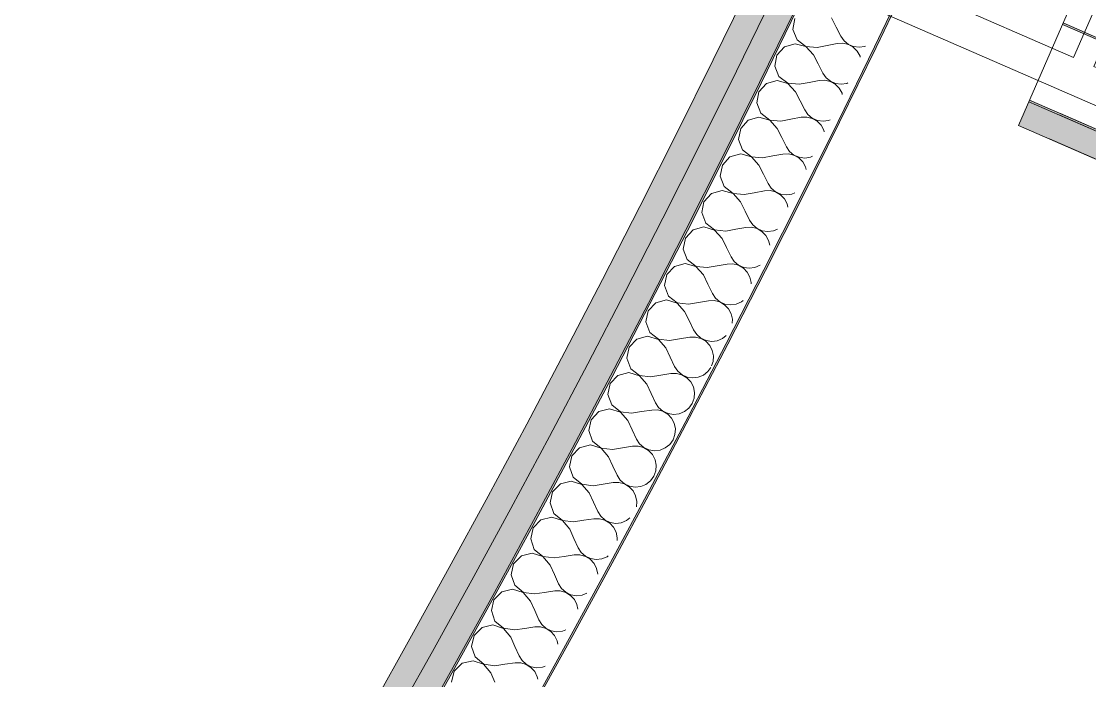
# Model space of a CAD drawing. Header units: millimetres. Extents: x -50172 to 90294, y -80883 to 956680.
# Drawn here: x -20640 to -20018, y -47037 to -46654 of the extents above; entities that cross this region are included whole.
import ezdxf

# ---------------------------------------------------------------- set-up
doc = ezdxf.new("R2010")
doc.units = ezdxf.units.MM
doc.header["$MEASUREMENT"] = 0
doc.linetypes.add('Dashed', pattern=[564.444447, 282.222223, -282.222223])
for name, color, linetype in [('A-25-M_Wall_Int', 7, 'Continuous'), ('COLUMN.IFC Import', 7, 'Continuous'), ('New_A-25-M_Wall_Int', 7, 'Continuous')]:
    doc.layers.add(name, color=color, linetype=linetype)
for name, color, linetype, lineweight in [('A-25-M_Wall_Int_Pen_No__1', 7, 'Continuous', 13), ('COLUMN.IFC Import_Pen_No__2', 8, 'Continuous', 15), ('New_A-25-M_Wall_Int_Pen_No__1', 7, 'Continuous', 13), ('New_A-25-M_Wall_Int_Pen_No__150', 7, 'Continuous', 0), ('New_A-35-M_FFE_Sanitary_Pen_No__1', 7, 'Continuous', 13)]:
    doc.layers.add(name, color=color, linetype=linetype, lineweight=lineweight)
for name, color, linetype, lineweight, true_color in [('A-25-M_Wall_Int_Pen_No__107', 7, 'Continuous', 15, 0xa6a6a6), ('A-25-M_Wall_Int_Pen_No__81', 7, 'Continuous', 20, 0x6a6a6a), ('New_A-25-M_Wall_Int_Pen_No__107', 7, 'Continuous', 15, 0xa6a6a6), ('New_A-25-M_Wall_Int_Pen_No__81', 7, 'Continuous', 20, 0x6a6a6a)]:
    doc.layers.add(name, color=color, linetype=linetype, lineweight=lineweight, true_color=true_color)

# ---------------------------------------------------------------- blocks, each defined once
blk = doc.blocks.new('*X416')
at = {"layer": 'New_A-25-M_Wall_Int_Pen_No__150', "linetype": 'Continuous'}
for p, q in [((-20189.53, -46651.85), (-20190.67, -46658.26)), ((-20168.23, -46651.6), (-20165.51, -46656.89)), ((-20190.67, -46658.26), (-20188.27, -46664.31)), ((-20165.51, -46656.89), (-20162.79, -46662.2)), ((-20188.27, -46664.31), (-20183.06, -46668.2)), ((-20162.79, -46662.2), (-20160.9, -46664.89)), ((-20160.9, -46664.89), (-20158.35, -46666.96)), ((-20195.62, -46668.4), (-20199.97, -46673.24)), ((-20189.38, -46666.57), (-20195.62, -46668.4)), ((-20183.1, -46668.28), (-20189.38, -46666.57)), ((-20178.67, -46673.05), (-20183.1, -46668.28)), ((-20183.06, -46668.2), (-20176.58, -46668.76)), ((-20176.58, -46668.76), (-20170.73, -46667.63)), ((-20170.73, -46667.63), (-20164.88, -46666.49)), ((-20161.59, -46666.32), (-20164.88, -46666.49)), ((-20158.39, -46667.05), (-20161.59, -46666.32)), ((-20155.51, -46668.62), (-20158.39, -46667.05)), ((-20158.35, -46666.96), (-20155.33, -46668.25)), ((-20153.17, -46670.93), (-20155.51, -46668.62)), ((-20155.33, -46668.25), (-20152.07, -46668.66)), ((-20151.56, -46673.8), (-20153.17, -46670.93)), ((-20152.07, -46668.66), (-20148.82, -46668.16)), ((-20148.82, -46668.16), (-20148.38, -46667.96)), ((-20199.97, -46673.24), (-20201.13, -46679.64)), ((-20178.67, -46673.05), (-20175.96, -46678.36)), ((-20175.96, -46678.36), (-20173.26, -46683.67)), ((-20151.43, -46674.31), (-20151.56, -46673.8)), ((-20201.13, -46679.64), (-20198.75, -46685.7)), ((-20173.26, -46683.67), (-20171.38, -46686.36)), ((-20206.11, -46689.77), (-20210.48, -46694.59)), ((-20199.86, -46687.95), (-20206.11, -46689.77)), ((-20193.59, -46689.69), (-20199.86, -46687.95)), ((-20198.75, -46685.7), (-20193.55, -46689.6)), ((-20189.18, -46694.47), (-20193.59, -46689.69)), ((-20193.55, -46689.6), (-20187.07, -46690.19)), ((-20187.07, -46690.19), (-20181.22, -46689.07)), ((-20181.22, -46689.07), (-20175.36, -46687.96)), ((-20172.08, -46687.79), (-20175.36, -46687.96)), ((-20168.88, -46688.53), (-20172.08, -46687.79)), ((-20171.38, -46686.36), (-20168.84, -46688.44)), ((-20166, -46690.12), (-20168.88, -46688.53)), ((-20168.84, -46688.44), (-20165.82, -46689.74)), ((-20163.67, -46692.43), (-20166, -46690.12)), ((-20165.82, -46689.74), (-20162.56, -46690.17)), ((-20162.56, -46690.17), (-20159.31, -46689.68)), ((-20159.31, -46689.68), (-20158.71, -46689.4)), ((-20210.48, -46694.59), (-20211.66, -46700.99)), ((-20189.18, -46694.47), (-20186.49, -46699.78)), ((-20162.07, -46695.3), (-20163.67, -46692.43)), ((-20161.9, -46696.02), (-20162.07, -46695.3)), ((-20211.66, -46700.99), (-20209.3, -46707.05)), ((-20186.49, -46699.78), (-20183.8, -46705.1)), ((-20210.42, -46709.3), (-20216.67, -46711.1)), ((-20204.15, -46711.06), (-20210.42, -46709.3)), ((-20209.3, -46707.05), (-20204.11, -46710.98)), ((-20191.78, -46710.49), (-20185.92, -46709.39)), ((-20182.63, -46709.23), (-20185.92, -46709.39)), ((-20183.8, -46705.1), (-20181.93, -46707.81)), ((-20179.44, -46709.98), (-20182.63, -46709.23)), ((-20181.93, -46707.81), (-20179.39, -46709.89)), ((-20221.05, -46715.91), (-20222.25, -46722.3)), ((-20216.67, -46711.1), (-20221.05, -46715.91)), ((-20199.75, -46715.85), (-20204.15, -46711.06)), ((-20204.11, -46710.98), (-20197.63, -46711.58)), ((-20199.75, -46715.85), (-20197.08, -46721.18)), ((-20197.63, -46711.58), (-20191.78, -46710.49)), ((-20176.57, -46711.58), (-20179.44, -46709.98)), ((-20179.39, -46709.89), (-20176.38, -46711.2)), ((-20174.24, -46713.9), (-20176.57, -46711.58)), ((-20176.38, -46711.2), (-20173.12, -46711.64)), ((-20172.64, -46716.78), (-20174.24, -46713.9)), ((-20173.12, -46711.64), (-20169.87, -46711.16)), ((-20169.87, -46711.16), (-20169, -46710.76)), ((-20197.08, -46721.18), (-20194.41, -46726.51)), ((-20172.4, -46717.83), (-20172.64, -46716.78)), ((-20222.25, -46722.3), (-20219.92, -46728.37)), ((-20219.92, -46728.37), (-20214.74, -46732.31)), ((-20194.41, -46726.51), (-20192.55, -46729.22)), ((-20227.3, -46732.4), (-20231.69, -46737.19)), ((-20221.04, -46730.62), (-20227.3, -46732.4)), ((-20214.78, -46732.4), (-20221.04, -46730.62)), ((-20210.4, -46737.21), (-20214.78, -46732.4)), ((-20214.74, -46732.31), (-20208.26, -46732.94)), ((-20208.26, -46732.94), (-20202.4, -46731.86)), ((-20202.4, -46731.86), (-20196.54, -46730.78)), ((-20193.26, -46730.64), (-20196.54, -46730.78)), ((-20190.06, -46731.4), (-20193.26, -46730.64)), ((-20192.55, -46729.22), (-20190.02, -46731.31)), ((-20187.2, -46733), (-20190.06, -46731.4)), ((-20190.02, -46731.31), (-20187.01, -46732.63)), ((-20184.88, -46735.33), (-20187.2, -46733)), ((-20187.01, -46732.63), (-20183.75, -46733.07)), ((-20183.75, -46733.07), (-20180.5, -46732.61)), ((-20180.5, -46732.61), (-20179.25, -46732.05)), ((-20231.69, -46737.19), (-20232.92, -46743.58)), ((-20210.4, -46737.21), (-20207.74, -46742.54)), ((-20183.29, -46738.22), (-20184.88, -46735.33)), ((-20182.94, -46739.72), (-20183.29, -46738.22)), ((-20232.92, -46743.58), (-20230.6, -46749.66)), ((-20207.74, -46742.54), (-20205.09, -46747.88)), ((-20231.73, -46751.91), (-20238, -46753.66)), ((-20225.48, -46753.71), (-20231.73, -46751.91)), ((-20230.6, -46749.66), (-20225.43, -46753.62)), ((-20218.96, -46754.27), (-20213.1, -46753.21)), ((-20213.1, -46753.21), (-20207.23, -46752.15)), ((-20203.95, -46752.01), (-20207.23, -46752.15)), ((-20205.09, -46747.88), (-20203.23, -46750.59)), ((-20200.75, -46752.78), (-20203.95, -46752.01)), ((-20203.23, -46750.59), (-20200.71, -46752.69)), ((-20197.89, -46754.39), (-20200.75, -46752.78)), ((-20200.71, -46752.69), (-20197.71, -46754.02)), ((-20191.19, -46754.02), (-20189.46, -46753.25)), ((-20242.41, -46758.44), (-20243.65, -46764.83)), ((-20238, -46753.66), (-20242.41, -46758.44)), ((-20221.11, -46758.53), (-20225.48, -46753.71)), ((-20225.43, -46753.62), (-20218.96, -46754.27)), ((-20221.11, -46758.53), (-20218.47, -46763.87)), ((-20195.59, -46756.73), (-20197.89, -46754.39)), ((-20197.71, -46754.02), (-20194.45, -46754.48)), ((-20194.01, -46759.62), (-20195.59, -46756.73)), ((-20194.45, -46754.48), (-20191.19, -46754.02)), ((-20243.65, -46764.83), (-20241.35, -46770.92)), ((-20218.47, -46763.87), (-20215.83, -46769.21)), ((-20193.53, -46761.7), (-20194.01, -46759.62)), ((-20241.35, -46770.92), (-20236.2, -46774.89)), ((-20215.83, -46769.21), (-20213.99, -46771.93)), ((-20213.99, -46771.93), (-20211.47, -46774.04)), ((-20248.76, -46774.89), (-20253.18, -46779.66)), ((-20242.49, -46773.16), (-20248.76, -46774.89)), ((-20236.24, -46774.98), (-20242.49, -46773.16)), ((-20231.88, -46779.81), (-20236.24, -46774.98)), ((-20236.2, -46774.89), (-20229.72, -46775.56)), ((-20229.72, -46775.56), (-20223.86, -46774.52)), ((-20223.86, -46774.52), (-20217.99, -46773.48)), ((-20214.71, -46773.35), (-20217.99, -46773.48)), ((-20211.51, -46774.13), (-20214.71, -46773.35)), ((-20208.66, -46775.75), (-20211.51, -46774.13)), ((-20211.47, -46774.04), (-20208.47, -46775.38)), ((-20206.36, -46778.1), (-20208.66, -46775.75)), ((-20208.47, -46775.38), (-20205.22, -46775.85)), ((-20204.79, -46780.99), (-20206.36, -46778.1)), ((-20205.22, -46775.85), (-20201.96, -46775.4)), ((-20201.96, -46775.4), (-20199.64, -46774.38)), ((-20253.18, -46779.66), (-20254.44, -46786.04)), ((-20231.88, -46779.81), (-20229.26, -46785.16)), ((-20204.16, -46783.78), (-20204.79, -46780.99)), ((-20254.44, -46786.04), (-20252.17, -46792.14)), ((-20229.26, -46785.16), (-20226.65, -46790.51)), ((-20226.65, -46790.51), (-20224.81, -46793.24)), ((-20259.59, -46796.09), (-20264.03, -46800.84)), ((-20253.31, -46794.37), (-20259.59, -46796.09)), ((-20247.07, -46796.21), (-20253.31, -46794.37)), ((-20252.17, -46792.14), (-20247.03, -46796.13)), ((-20242.73, -46801.06), (-20247.07, -46796.21)), ((-20247.03, -46796.13), (-20240.56, -46796.81)), ((-20240.56, -46796.81), (-20234.69, -46795.79)), ((-20234.69, -46795.79), (-20228.82, -46794.77)), ((-20225.53, -46794.66), (-20228.82, -46794.77)), ((-20222.34, -46795.44), (-20225.53, -46794.66)), ((-20224.81, -46793.24), (-20222.3, -46795.36)), ((-20219.49, -46797.08), (-20222.34, -46795.44)), ((-20222.3, -46795.36), (-20219.3, -46796.71)), ((-20219.3, -46796.71), (-20216.05, -46797.18)), ((-20216.05, -46797.18), (-20212.79, -46796.74)), ((-20212.79, -46796.74), (-20209.78, -46795.43)), ((-20264.03, -46800.84), (-20265.31, -46807.22)), ((-20242.73, -46801.06), (-20240.13, -46806.42)), ((-20217.2, -46799.43), (-20219.49, -46797.08)), ((-20215.64, -46802.33), (-20217.2, -46799.43)), ((-20214.93, -46805.54), (-20215.64, -46802.33)), ((-20265.31, -46807.22), (-20263.05, -46813.32)), ((-20240.13, -46806.42), (-20237.53, -46811.78)), ((-20214.97, -46806.2), (-20214.93, -46805.54)), ((-20263.05, -46813.32), (-20257.93, -46817.33)), ((-20237.53, -46811.78), (-20235.7, -46814.51)), ((-20235.7, -46814.51), (-20233.19, -46816.64)), ((-20270.49, -46817.25), (-20274.94, -46821.99)), ((-20264.21, -46815.56), (-20270.49, -46817.25)), ((-20257.97, -46817.41), (-20264.21, -46815.56)), ((-20253.64, -46822.28), (-20257.97, -46817.41)), ((-20257.93, -46817.33), (-20251.46, -46818.04)), ((-20251.46, -46818.04), (-20245.58, -46817.04)), ((-20245.58, -46817.04), (-20239.71, -46816.03)), ((-20236.42, -46815.93), (-20239.71, -46816.03)), ((-20233.24, -46816.72), (-20236.42, -46815.93)), ((-20230.39, -46818.37), (-20233.24, -46816.72)), ((-20233.19, -46816.64), (-20230.2, -46818)), ((-20228.11, -46820.73), (-20230.39, -46818.37)), ((-20230.2, -46818), (-20226.95, -46818.48)), ((-20226.56, -46823.63), (-20228.11, -46820.73)), ((-20226.95, -46818.48), (-20223.69, -46818.05)), ((-20223.69, -46818.05), (-20220.66, -46816.75)), ((-20220.66, -46816.75), (-20219.65, -46815.92)), ((-20274.94, -46821.99), (-20276.24, -46828.36)), ((-20253.64, -46822.28), (-20251.06, -46827.64)), ((-20251.06, -46827.64), (-20248.47, -46833.01)), ((-20225.86, -46826.85), (-20226.56, -46823.63)), ((-20226, -46829.1), (-20225.86, -46826.85)), ((-20276.24, -46828.36), (-20274, -46834.47)), ((-20248.47, -46833.01), (-20246.65, -46835.75)), ((-20281.45, -46838.38), (-20285.92, -46843.11)), ((-20275.17, -46836.7), (-20281.45, -46838.38)), ((-20268.94, -46838.58), (-20275.17, -46836.7)), ((-20274, -46834.47), (-20268.89, -46838.5)), ((-20264.63, -46843.46), (-20268.94, -46838.58)), ((-20268.89, -46838.5), (-20262.42, -46839.22)), ((-20262.42, -46839.22), (-20256.55, -46838.24)), ((-20256.55, -46838.24), (-20250.67, -46837.25)), ((-20247.39, -46837.16), (-20250.67, -46837.25)), ((-20244.2, -46837.97), (-20247.39, -46837.16)), ((-20246.65, -46835.75), (-20244.16, -46837.88)), ((-20241.36, -46839.62), (-20244.2, -46837.97)), ((-20244.16, -46837.88), (-20241.17, -46839.25)), ((-20239.08, -46841.99), (-20241.36, -46839.62)), ((-20241.17, -46839.25), (-20237.92, -46839.75)), ((-20237.92, -46839.75), (-20234.66, -46839.33)), ((-20234.66, -46839.33), (-20231.63, -46838.04)), ((-20231.63, -46838.04), (-20229.45, -46836.27)), ((-20285.92, -46843.11), (-20287.24, -46849.47)), ((-20264.63, -46843.46), (-20262.06, -46848.83)), ((-20237.54, -46844.9), (-20239.08, -46841.99)), ((-20236.85, -46848.12), (-20237.54, -46844.9)), ((-20287.24, -46849.47), (-20285.02, -46855.59)), ((-20262.06, -46848.83), (-20259.49, -46854.21)), ((-20237.99, -46853.99), (-20237.07, -46851.41)), ((-20237.07, -46851.41), (-20236.85, -46848.12)), ((-20286.19, -46857.82), (-20292.48, -46859.47)), ((-20279.97, -46859.71), (-20286.19, -46857.82)), ((-20285.02, -46855.59), (-20279.92, -46859.63)), ((-20267.58, -46859.41), (-20261.7, -46858.45)), ((-20258.41, -46858.36), (-20261.7, -46858.45)), ((-20259.49, -46854.21), (-20257.68, -46856.95)), ((-20255.23, -46859.18), (-20258.41, -46858.36)), ((-20257.68, -46856.95), (-20255.19, -46859.1)), ((-20242.66, -46859.29), (-20240.09, -46857.22)), ((-20240.09, -46857.22), (-20238.38, -46854.82)), ((-20296.97, -46864.18), (-20298.31, -46870.55)), ((-20292.48, -46859.47), (-20296.97, -46864.18)), ((-20275.67, -46864.6), (-20279.97, -46859.71)), ((-20279.92, -46859.63), (-20273.46, -46860.38)), ((-20275.67, -46864.6), (-20273.12, -46869.99)), ((-20273.46, -46860.38), (-20267.58, -46859.41)), ((-20252.4, -46860.84), (-20255.23, -46859.18)), ((-20255.19, -46859.1), (-20252.21, -46860.47)), ((-20250.13, -46863.22), (-20252.4, -46860.84)), ((-20252.21, -46860.47), (-20248.96, -46860.98)), ((-20248.59, -46866.13), (-20250.13, -46863.22)), ((-20248.96, -46860.98), (-20245.69, -46860.57)), ((-20245.69, -46860.57), (-20242.66, -46859.29)), ((-20298.31, -46870.55), (-20296.11, -46876.67)), ((-20273.12, -46869.99), (-20270.57, -46875.37)), ((-20247.91, -46869.35), (-20248.59, -46866.13)), ((-20248.14, -46872.64), (-20247.91, -46869.35)), ((-20296.11, -46876.67), (-20291.02, -46880.73)), ((-20270.57, -46875.37), (-20268.77, -46878.12)), ((-20251.18, -46878.44), (-20249.26, -46875.75)), ((-20249.26, -46875.75), (-20248.14, -46872.64)), ((-20303.58, -46880.53), (-20308.08, -46885.23)), ((-20297.29, -46878.89), (-20303.58, -46880.53)), ((-20291.07, -46880.81), (-20297.29, -46878.89)), ((-20286.79, -46885.71), (-20291.07, -46880.81)), ((-20291.02, -46880.73), (-20284.56, -46881.5)), ((-20284.56, -46881.5), (-20278.68, -46880.55)), ((-20278.68, -46880.55), (-20272.8, -46879.6)), ((-20269.51, -46879.53), (-20272.8, -46879.6)), ((-20266.33, -46880.36), (-20269.51, -46879.53)), ((-20268.77, -46878.12), (-20266.29, -46880.27)), ((-20263.5, -46882.03), (-20266.33, -46880.36)), ((-20266.29, -46880.27), (-20263.31, -46881.66)), ((-20261.24, -46884.41), (-20263.5, -46882.03)), ((-20263.31, -46881.66), (-20260.06, -46882.17)), ((-20260.06, -46882.17), (-20256.8, -46881.78)), ((-20256.8, -46881.78), (-20253.76, -46880.5)), ((-20253.76, -46880.5), (-20251.18, -46878.44)), ((-20308.08, -46885.23), (-20309.44, -46891.59)), ((-20286.79, -46885.71), (-20284.25, -46891.11)), ((-20259.71, -46887.32), (-20261.24, -46884.41)), ((-20259.04, -46890.55), (-20259.71, -46887.32)), ((-20309.44, -46891.59), (-20307.26, -46897.72)), ((-20284.25, -46891.11), (-20281.72, -46896.5)), ((-20260.41, -46896.95), (-20259.28, -46893.84)), ((-20259.28, -46893.84), (-20259.04, -46890.55)), ((-20314.75, -46901.55), (-20319.26, -46906.24)), ((-20308.45, -46899.94), (-20314.75, -46901.55)), ((-20302.23, -46901.87), (-20308.45, -46899.94)), ((-20307.26, -46897.72), (-20302.19, -46901.79)), ((-20297.97, -46906.79), (-20302.23, -46901.87)), ((-20302.19, -46901.79), (-20295.73, -46902.58)), ((-20295.73, -46902.58), (-20289.84, -46901.65)), ((-20289.84, -46901.65), (-20283.96, -46900.72)), ((-20280.67, -46900.66), (-20283.96, -46900.72)), ((-20281.72, -46896.5), (-20279.93, -46899.25)), ((-20277.5, -46901.5), (-20280.67, -46900.66)), ((-20279.93, -46899.25), (-20277.45, -46901.41)), ((-20274.67, -46903.18), (-20277.5, -46901.5)), ((-20277.45, -46901.41), (-20274.48, -46902.81)), ((-20267.97, -46902.95), (-20264.92, -46901.68)), ((-20264.92, -46901.68), (-20262.34, -46899.63)), ((-20262.34, -46899.63), (-20260.41, -46896.95)), ((-20319.26, -46906.24), (-20320.64, -46912.59)), ((-20297.97, -46906.79), (-20295.45, -46912.19)), ((-20272.42, -46905.57), (-20274.67, -46903.18)), ((-20274.48, -46902.81), (-20271.23, -46903.33)), ((-20270.9, -46908.49), (-20272.42, -46905.57)), ((-20271.23, -46903.33), (-20267.97, -46902.95)), ((-20270.24, -46911.71), (-20270.9, -46908.49)), ((-20320.64, -46912.59), (-20318.48, -46918.73)), ((-20295.45, -46912.19), (-20292.94, -46917.59)), ((-20270.49, -46915.01), (-20270.24, -46911.71)), ((-20319.67, -46920.94), (-20325.98, -46922.54)), ((-20313.47, -46922.9), (-20319.67, -46920.94)), ((-20318.48, -46918.73), (-20313.42, -46922.81)), ((-20292.94, -46917.59), (-20291.15, -46920.35)), ((-20291.15, -46920.35), (-20288.68, -46922.52)), ((-20276.16, -46922.83), (-20273.56, -46920.78)), ((-20273.56, -46920.78), (-20271.63, -46918.11)), ((-20271.63, -46918.11), (-20270.49, -46915.01)), ((-20330.51, -46927.21), (-20331.91, -46933.56)), ((-20325.98, -46922.54), (-20330.51, -46927.21)), ((-20309.22, -46927.83), (-20313.47, -46922.9)), ((-20313.42, -46922.81), (-20306.96, -46923.63)), ((-20306.96, -46923.63), (-20301.08, -46922.72)), ((-20301.08, -46922.72), (-20295.19, -46921.8)), ((-20291.9, -46921.75), (-20295.19, -46921.8)), ((-20288.73, -46922.6), (-20291.9, -46921.75)), ((-20285.91, -46924.29), (-20288.73, -46922.6)), ((-20288.68, -46922.52), (-20285.71, -46923.92)), ((-20283.66, -46926.69), (-20285.91, -46924.29)), ((-20285.71, -46923.92), (-20282.47, -46924.46)), ((-20282.16, -46929.61), (-20283.66, -46926.69)), ((-20282.47, -46924.46), (-20279.2, -46924.08)), ((-20279.2, -46924.08), (-20276.16, -46922.83)), ((-20331.91, -46933.56), (-20329.77, -46939.7)), ((-20309.22, -46927.83), (-20306.72, -46933.24)), ((-20306.72, -46933.24), (-20304.22, -46938.65)), ((-20281.51, -46932.84), (-20282.16, -46929.61)), ((-20281.74, -46935.87), (-20281.51, -46932.84)), ((-20329.77, -46939.7), (-20324.72, -46943.81)), ((-20304.22, -46938.65), (-20302.44, -46941.41)), ((-20337.28, -46943.49), (-20341.82, -46948.14)), ((-20330.97, -46941.91), (-20337.28, -46943.49)), ((-20324.77, -46943.89), (-20330.97, -46941.91)), ((-20320.53, -46948.83), (-20324.77, -46943.89)), ((-20324.72, -46943.81), (-20318.27, -46944.64)), ((-20318.27, -46944.64), (-20312.38, -46943.75)), ((-20312.38, -46943.75), (-20306.48, -46942.85)), ((-20303.2, -46942.81), (-20306.48, -46942.85)), ((-20300.03, -46943.67), (-20303.2, -46942.81)), ((-20302.44, -46941.41), (-20299.98, -46943.59)), ((-20297.21, -46945.37), (-20300.03, -46943.67)), ((-20299.98, -46943.59), (-20297.02, -46945)), ((-20294.97, -46947.77), (-20297.21, -46945.37)), ((-20297.02, -46945), (-20293.78, -46945.55)), ((-20293.78, -46945.55), (-20290.51, -46945.18)), ((-20290.51, -46945.18), (-20287.46, -46943.94)), ((-20287.46, -46943.94), (-20285.48, -46942.38)), ((-20341.82, -46948.14), (-20343.25, -46954.49)), ((-20320.53, -46948.83), (-20318.05, -46954.25)), ((-20293.48, -46950.7), (-20294.97, -46947.77)), ((-20292.84, -46953.93), (-20293.48, -46950.7)), ((-20343.25, -46954.49), (-20341.12, -46960.64)), ((-20318.05, -46954.25), (-20315.57, -46959.67)), ((-20292.96, -46955.45), (-20292.84, -46953.93)), ((-20348.64, -46964.41), (-20353.2, -46969.04)), ((-20342.33, -46962.85), (-20348.64, -46964.41)), ((-20336.13, -46964.85), (-20342.33, -46962.85)), ((-20341.12, -46960.64), (-20336.09, -46964.76)), ((-20323.74, -46964.74), (-20317.85, -46963.87)), ((-20314.56, -46963.84), (-20317.85, -46963.87)), ((-20315.57, -46959.67), (-20313.8, -46962.44)), ((-20311.39, -46964.71), (-20314.56, -46963.84)), ((-20313.8, -46962.44), (-20311.35, -46964.62)), ((-20311.35, -46964.62), (-20308.39, -46966.04)), ((-20298.82, -46965.01), (-20298.12, -46964.47)), ((-20353.2, -46969.04), (-20354.65, -46975.39)), ((-20331.92, -46969.8), (-20336.13, -46964.85)), ((-20336.09, -46964.76), (-20329.63, -46965.61)), ((-20331.92, -46969.8), (-20329.45, -46975.22)), ((-20329.63, -46965.61), (-20323.74, -46964.74)), ((-20308.58, -46966.41), (-20311.39, -46964.71)), ((-20306.35, -46968.82), (-20308.58, -46966.41)), ((-20308.39, -46966.04), (-20305.15, -46966.6)), ((-20304.86, -46971.76), (-20306.35, -46968.82)), ((-20305.15, -46966.6), (-20301.88, -46966.25)), ((-20301.88, -46966.25), (-20298.82, -46965.01)), ((-20354.65, -46975.39), (-20352.54, -46981.54)), ((-20329.45, -46975.22), (-20326.99, -46980.65)), ((-20304.24, -46974.99), (-20304.86, -46971.76)), ((-20304.25, -46975.16), (-20304.24, -46974.99)), ((-20352.54, -46981.54), (-20347.52, -46985.68)), ((-20326.99, -46980.65), (-20325.23, -46983.43)), ((-20360.08, -46985.28), (-20364.65, -46989.91)), ((-20353.75, -46983.75), (-20360.08, -46985.28)), ((-20347.57, -46985.76), (-20353.75, -46983.75)), ((-20343.37, -46990.73), (-20347.57, -46985.76)), ((-20347.52, -46985.68), (-20341.07, -46986.55)), ((-20341.07, -46986.55), (-20335.17, -46985.7)), ((-20335.17, -46985.7), (-20329.28, -46984.84)), ((-20325.99, -46984.82), (-20329.28, -46984.84)), ((-20322.82, -46985.7), (-20325.99, -46984.82)), ((-20325.23, -46983.43), (-20322.78, -46985.62)), ((-20320.02, -46987.42), (-20322.82, -46985.7)), ((-20322.78, -46985.62), (-20319.82, -46987.05)), ((-20317.8, -46989.83), (-20320.02, -46987.42)), ((-20319.82, -46987.05), (-20316.59, -46987.62)), ((-20316.59, -46987.62), (-20313.31, -46987.27)), ((-20313.31, -46987.27), (-20310.56, -46986.17)), ((-20364.65, -46989.91), (-20366.11, -46996.25)), ((-20343.37, -46990.73), (-20340.92, -46996.16)), ((-20316.32, -46992.77), (-20317.8, -46989.83)), ((-20315.82, -46995.37), (-20316.32, -46992.77)), ((-20366.11, -46996.25), (-20364.03, -47002.41)), ((-20340.92, -46996.16), (-20338.47, -47001.6)), ((-20338.47, -47001.6), (-20336.72, -47004.38)), ((-20371.57, -47006.13), (-20376.16, -47010.74)), ((-20365.25, -47004.61), (-20371.57, -47006.13)), ((-20359.06, -47006.65), (-20365.25, -47004.61)), ((-20364.03, -47002.41), (-20359.02, -47006.56)), ((-20354.88, -47011.63), (-20359.06, -47006.65)), ((-20359.02, -47006.56), (-20352.57, -47007.45)), ((-20352.57, -47007.45), (-20346.67, -47006.62)), ((-20346.67, -47006.62), (-20340.77, -47005.78)), ((-20337.49, -47005.77), (-20340.77, -47005.78)), ((-20334.32, -47006.66), (-20337.49, -47005.77)), ((-20336.72, -47004.38), (-20334.28, -47006.58)), ((-20331.53, -47008.39), (-20334.32, -47006.66)), ((-20334.28, -47006.58), (-20331.33, -47008.02)), ((-20331.33, -47008.02), (-20328.09, -47008.6)), ((-20324.82, -47008.26), (-20322.74, -47007.44)), ((-20376.16, -47010.74), (-20377.64, -47017.07)), ((-20354.88, -47011.63), (-20352.45, -47017.07)), ((-20329.31, -47010.81), (-20331.53, -47008.39)), ((-20327.84, -47013.75), (-20329.31, -47010.81)), ((-20328.09, -47008.6), (-20324.82, -47008.26)), ((-20327.48, -47015.7), (-20327.84, -47013.75)), ((-20377.64, -47017.07), (-20375.58, -47023.24)), ((-20352.45, -47017.07), (-20350.02, -47022.51)), ((-20376.8, -47025.44), (-20383.14, -47026.93)), ((-20370.63, -47027.49), (-20376.8, -47025.44)), ((-20375.58, -47023.24), (-20370.58, -47027.41)), ((-20358.24, -47027.51), (-20352.34, -47026.69)), ((-20349.05, -47026.69), (-20352.34, -47026.69)), ((-20350.02, -47022.51), (-20348.28, -47025.3)), ((-20345.89, -47027.59), (-20349.05, -47026.69)), ((-20348.28, -47025.3), (-20345.84, -47027.5)), ((-20387.74, -47031.53), (-20389.24, -47037.86)), ((-20383.14, -47026.93), (-20387.74, -47031.53)), ((-20366.46, -47032.49), (-20370.63, -47027.49)), ((-20370.58, -47027.41), (-20364.14, -47028.32)), ((-20366.46, -47032.49), (-20364.05, -47037.93)), ((-20364.14, -47028.32), (-20358.24, -47027.51)), ((-20343.1, -47029.32), (-20345.89, -47027.59)), ((-20345.84, -47027.5), (-20342.9, -47028.95)), ((-20340.89, -47031.75), (-20343.1, -47029.32)), ((-20342.9, -47028.95), (-20339.66, -47029.54)), ((-20339.43, -47034.7), (-20340.89, -47031.75)), ((-20339.66, -47029.54), (-20336.39, -47029.22)), ((-20336.39, -47029.22), (-20334.88, -47028.62)), ((-20339.17, -47036.12), (-20339.43, -47034.7))]:
    blk.add_line(p, q, dxfattribs=at)
blk = doc.blocks.new('Wall_96_1', base_point=(-29918.46, -50217.22))
at = {"layer": 'New_A-25-M_Wall_Int_Pen_No__107', "linetype": 'Continuous'}
for points in [[(-20095.26, -46371.16, -0.413614), (-29918.46, -50217.22), (-29924.46, -50230.97, 0.413614), (-20081.52, -46377.18)], [(-20081.52, -46377.18, -0.413614), (-29924.46, -50230.97), (-29930.45, -50244.72, 0.413614), (-20067.79, -46383.21)]]:
    blk.add_hatch(color=256, dxfattribs=at).paths.add_polyline_path(points)
at = {"layer": 'New_A-25-M_Wall_Int_Pen_No__81', "linetype": 'Continuous', "lineweight": 0, "true_color": 0x353535}
for points in [[(-20067.79, -46383.21, -0.413614), (-29930.45, -50244.72), (-29930.85, -50245.64, 0.413614), (-20066.87, -46383.61)], [(-20021.08, -46403.69, -0.413614), (-29950.84, -50291.47), (-29951.24, -50292.39, 0.413614), (-20020.16, -46404.09)]]:
    blk.add_hatch(color=250, dxfattribs=at).paths.add_polyline_path(points)
at = {"layer": 'New_A-25-M_Wall_Int_Pen_No__1', "linetype": 'Continuous'}
for radius in [7467.12, 7482.12, 7498.12, 7497.12, 7549.12, 7548.12]:
    blk.add_arc((-26933.84, -43372.52), radius, 246.440445, 336.323082, dxfattribs=at)
at = {"layer": 'New_A-25-M_Wall_Int', "color": 250, "lineweight": 50, "true_color": 0x2a2a2a}
blk.add_blockref('*X416', (0, 0), dxfattribs=at)
blk = doc.blocks.new('Wall_398_1', base_point=(-20041.38, -46721.9))
at = {"layer": 'A-25-M_Wall_Int_Pen_No__107', "linetype": 'Continuous'}
blk.add_hatch(color=256, dxfattribs=at).paths.add_polyline_path([(-19757.5, -46829.33), (-20035.39, -46708.15), (-20041.38, -46721.9), (-19767.19, -46841.47)])
at = {"layer": 'A-25-M_Wall_Int_Pen_No__81', "linetype": 'Continuous', "lineweight": 0, "true_color": 0x353535}
blk.add_hatch(color=250, dxfattribs=at).paths.add_polyline_path([(-19756.86, -46828.52), (-20034.99, -46707.24), (-20035.39, -46708.15), (-19757.5, -46829.33)])
at = {"layer": 'A-25-M_Wall_Int_Pen_No__1', "linetype": 'Continuous'}
for p, q in [((-19757.5, -46829.33), (-20035.39, -46708.15)), ((-19756.86, -46828.52), (-20034.99, -46707.24))]:
    blk.add_line(p, q, dxfattribs=at)
at = {"layer": 'A-25-M_Wall_Int_Pen_No__1', "linetype": 'Continuous', "flags": 128}
blk.add_lwpolyline([(-20041.38, -46721.9), (-19767.19, -46841.47)], dxfattribs=at)
blk = doc.blocks.new('Wall_414_1', base_point=(-16752.72, -48155.93))
at = {"layer": 'New_A-25-M_Wall_Int_Pen_No__107', "linetype": 'Continuous'}
blk.add_hatch(color=256, dxfattribs=at).paths.add_polyline_path([(-19757.5, -46829.33), (-20053.34, -46700.33), (-20059.33, -46714.08), (-19767.19, -46841.47)])
at = {"layer": 'New_A-25-M_Wall_Int_Pen_No__81', "linetype": 'Continuous', "lineweight": 0, "true_color": 0x353535}
for points in [[(-20033.75, -46655.41), (-16727.14, -48097.26), (-16726.74, -48096.35), (-20033.35, -46654.5)], [(-19756.86, -46828.52), (-20052.94, -46699.41), (-20053.34, -46700.33), (-19757.5, -46829.33)]]:
    blk.add_hatch(color=250, dxfattribs=at).paths.add_polyline_path(points)
at = {"layer": 'New_A-25-M_Wall_Int_Pen_No__1', "linetype": 'Continuous'}
for p, q in [((-20033.75, -46655.41), (-16727.14, -48097.26)), ((-20033.35, -46654.5), (-16726.74, -48096.35)), ((-20053.34, -46700.33), (-19757.5, -46829.33)), ((-20052.94, -46699.41), (-16746.33, -48141.26))]:
    blk.add_line(p, q, dxfattribs=at)
at = {"layer": 'New_A-25-M_Wall_Int_Pen_No__1', "linetype": 'Continuous', "flags": 128}
for points in [[(-19939.42, -46439.08), (-20059.33, -46714.08)], [(-20059.33, -46714.08), (-19767.19, -46841.47)]]:
    blk.add_lwpolyline(points, dxfattribs=at)
blk = doc.blocks.new('Column 19')
at = {"layer": 'COLUMN.IFC Import_Pen_No__2', "linetype": 'Continuous'}
for p, q in [((-129.4, 133.35), (129.4, 133.35)), ((-129.4, 112.85), (-129.4, 133.35)), ((129.4, 133.35), (129.4, 112.85)), ((-6.4, 112.85), (-129.4, 112.85)), ((-6.4, -112.85), (-6.4, 112.85)), ((6.4, 112.85), (6.4, -112.85)), ((129.4, 112.85), (6.4, 112.85)), ((-129.4, -112.85), (-6.4, -112.85)), ((-129.4, -133.35), (-129.4, -112.85)), ((6.4, -112.85), (129.4, -112.85)), ((129.4, -112.85), (129.4, -133.35)), ((129.4, -133.35), (-129.4, -133.35))]:
    blk.add_line(p, q, dxfattribs=at)
blk = doc.blocks.new('Column 140')
at = {"layer": 'COLUMN.IFC Import_Pen_No__2', "linetype": 'Continuous'}
for p, q in [((-129.4, 133.35), (129.4, 133.35)), ((-129.4, 112.85), (-129.4, 133.35)), ((129.4, 133.35), (129.4, 112.85)), ((-6.4, 112.85), (-129.4, 112.85)), ((-6.4, -112.85), (-6.4, 112.85)), ((6.4, 112.85), (6.4, -112.85)), ((129.4, 112.85), (6.4, 112.85)), ((-129.4, -112.85), (-6.4, -112.85)), ((-129.4, -133.35), (-129.4, -112.85)), ((6.4, -112.85), (129.4, -112.85)), ((129.4, -112.85), (129.4, -133.35)), ((129.4, -133.35), (-129.4, -133.35))]:
    blk.add_line(p, q, dxfattribs=at)

msp = doc.modelspace()

# ---------------------------------------------------------------- linework, layer by layer
at = {"layer": 'New_A-35-M_FFE_Sanitary_Pen_No__1', "linetype": 'Dashed'}
msp.add_arc((-26783.55, -43782.02), 6769.91, 246.440412, 336.440412, dxfattribs=at)

# ---------------------------------------------------------------- block references
at = {"layer": 'A-25-M_Wall_Int', "color": 250, "lineweight": 50, "true_color": 0x2a2a2a}
msp.add_blockref('Wall_398_1', (-20041.38, -46721.9), dxfattribs=at)
at = {"layer": 'COLUMN.IFC Import', "linetype": 'Continuous', "zscale": 1000, "rotation": 336.4404115839877}
for name in ['Column 19', 'Column 140']:
    msp.add_blockref(name, (-19976.32, -46573.77), dxfattribs=at)
at = {"layer": 'New_A-25-M_Wall_Int', "color": 250, "lineweight": 50, "true_color": 0x2a2a2a}
for name, p in [('Wall_96_1', (-29918.46, -50217.22)), ('Wall_414_1', (-16752.72, -48155.93))]:
    msp.add_blockref(name, p, dxfattribs=at)

doc.saveas('drawing.dxf')
